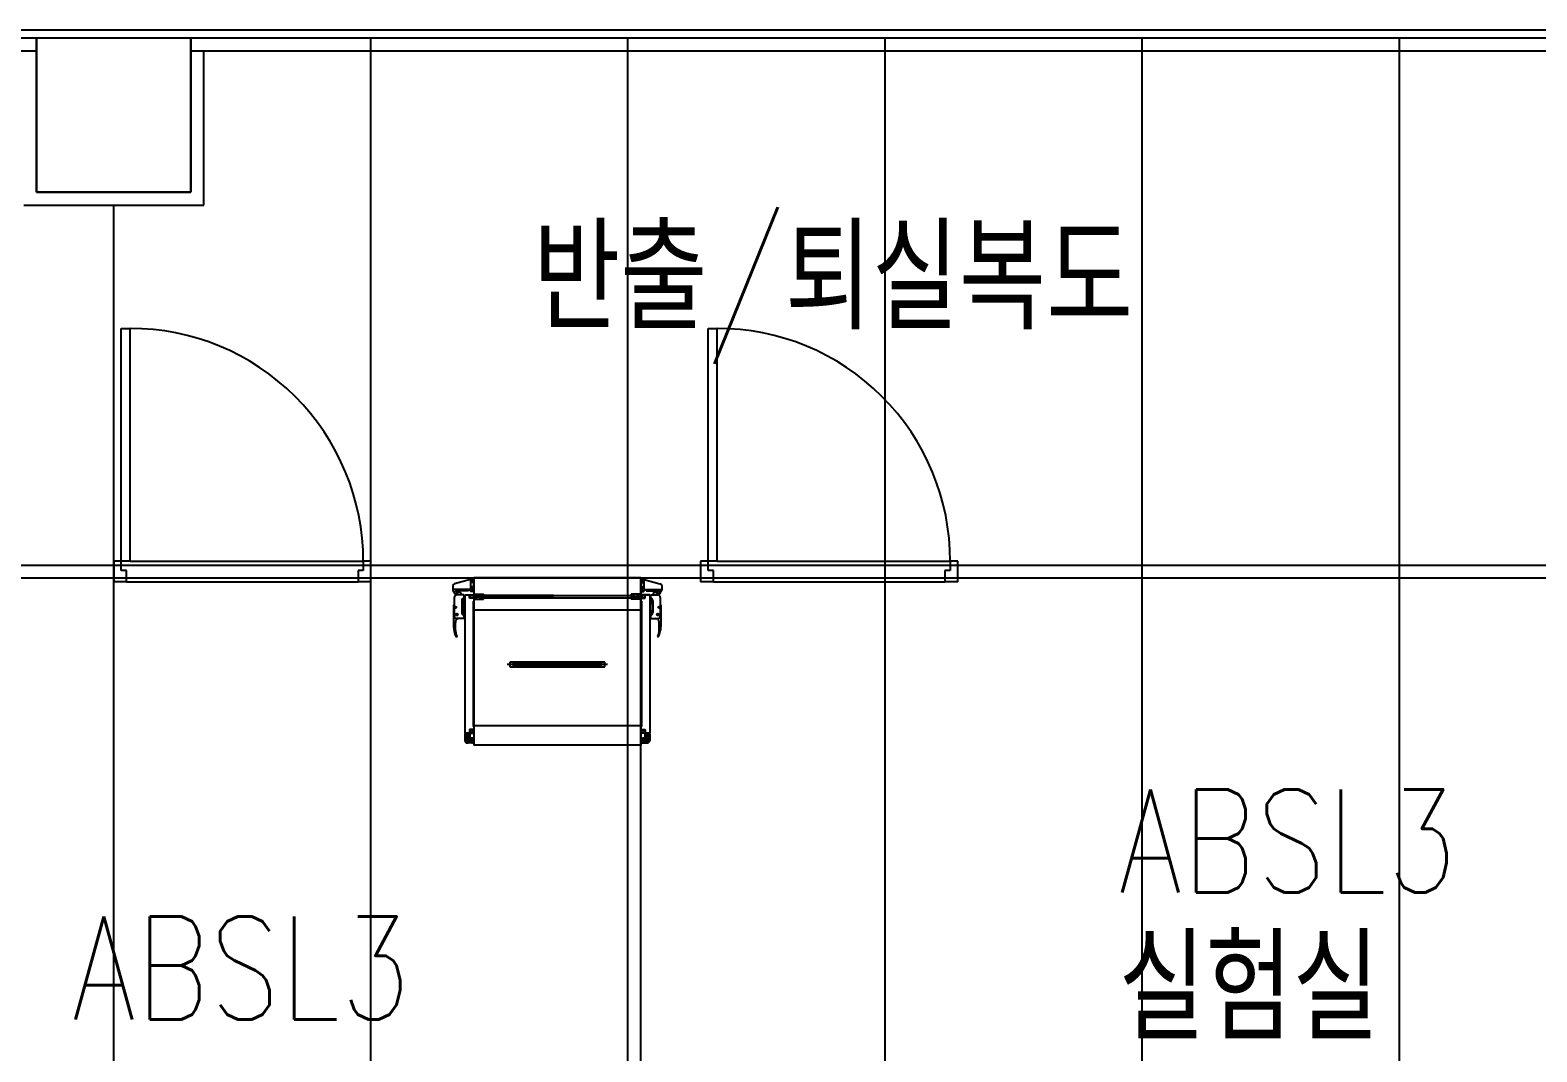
# Model space of a CAD drawing. Header units: millimetres. Extents: x 605428 to 684586, y -474155 to -416366.
# Drawn here: x 631008 to 636867, y -431451 to -427479 of the extents above; entities that cross this region are included whole.
import ezdxf

# ---------------------------------------------------------------- set-up
doc = ezdxf.new("R2010")
doc.units = ezdxf.units.MM
doc.header["$LTSCALE"] = 500
for name, color, linetype in [('ARCH', 9, 'Continuous'), ('arch-col', 9, 'Continuous'), ('TXT', 7, 'Continuous'), ('동물실', 9, 'Continuous'), ('천정', 5, 'Continuous'), ('크린판넬', 4, 'Continuous')]:
    doc.layers.add(name, color=color, linetype=linetype)
doc.styles.add('GHD', font='simple.shx', dxfattribs={"bigfont": 'whgtxt.shx'})

msp = doc.modelspace()

# ---------------------------------------------------------------- linework, layer by layer
at = {"layer": 'ARCH', "color": 9}
msp.add_line((660282.8, -427478.5), (624832.8, -427478.6), dxfattribs=at)
at = {"layer": 'arch-col', "color": 9}
msp.add_line((631032.8, -427508.5), (631632.8, -427508.5), dxfattribs=at)
msp.add_line((631032.8, -427508.5), (631632.8, -427508.5), dxfattribs=at)
at = {"layer": '동물실', "color": 9}
for p, q in [((632720.3, -429615.1), (632658.5, -429631.4)), ((632720.5, -429615.1), (632720.5, -429661.3)), ((632723.3, -429622.6), (632720.5, -429619.8)), ((632731.7, -429615.1), (632720.6, -429615.1)), ((632731.7, -429615.1), (632731.7, -429661.3)), ((632732.8, -429608.5), (632732.8, -430258.5)), ((633382.8, -429608.5), (632732.8, -429608.5)), ((633382.8, -429608.5), (633382.8, -430258.5)), ((633383.8, -429615.1), (633383.8, -429661.3)), ((633383.8, -429615.1), (633394.9, -429615.1)), ((633392.2, -429622.6), (633395, -429619.8)), ((633395, -429615.1), (633395, -429661.3)), ((633395.3, -429615.1), (633457, -429631.4)), ((632651.6, -429638.2), (632651.6, -429653.8)), ((632720.5, -429653.8), (632651.6, -429653.8)), ((632651.7, -429654.7), (632651.7, -429656.3)), ((632651.8, -429656.8), (632659.1, -429667.9)), ((632666.7, -429653.8), (632652.5, -429653.8)), ((632695, -429674.5), (632666.7, -429674.5)), ((632667.6, -429654.7), (632667.6, -429665.1)), ((632712, -429658.5), (632667.6, -429658.5)), ((632670.2, -429663.2), (632674, -429663.2)), ((632670.2, -429674.5), (632670.2, -429663.2)), ((632684.4, -429674.5), (632684.4, -429674.5)), ((632695, -429674.5), (632695, -429766.1)), ((632697.8, -429674.5), (632697.8, -430211.3)), ((632697.8, -429674.5), (632730.9, -429674.5)), ((632712, -429653.8), (632712, -429658.5)), ((632716, -429687.6), (632716, -429674.5)), ((632735.1, -429624.5), (632717.5, -429624.5)), ((632734.7, -429651.9), (632717.5, -429651.9)), ((632732.2, -429675.7), (632717.6, -429675.7)), ((632717.6, -429675.7), (632717.6, -429686.3)), ((632717.6, -429679), (632717.7, -429678.9)), ((632717.6, -429678.9), (632717.7, -429678.9)), ((632718.4, -429681.6), (632718.3, -429681.1)), ((632718.3, -429681.1), (632718.9, -429681.2)), ((632718.4, -429681.6), (632718.9, -429681.2)), ((632723.3, -429626.4), (632720.5, -429629.2)), ((632731.7, -429642.4), (632720.5, -429642.4)), ((632731.7, -429661.3), (632720.5, -429661.3)), ((632723.4, -429650), (632720.6, -429647.2)), ((632723.4, -429653.8), (632720.6, -429656.6)), ((632721.9, -429678.7), (632722.4, -429678.5)), ((632722.2, -429679.2), (632721.9, -429678.7)), ((632722.2, -429679.2), (632722.4, -429678.5)), ((632723.3, -429622.6), (632723.3, -429626.4)), ((632731.7, -429622.6), (632723.3, -429622.6)), ((632731.7, -429626.4), (632723.3, -429626.4)), ((632723.4, -429650), (632723.4, -429653.8)), ((632731.7, -429650), (632723.4, -429650)), ((632731.7, -429653.8), (632723.4, -429653.8)), ((632724.9, -429676.2), (632724.8, -429675.9)), ((632724.9, -429676.2), (632725.2, -429675.9)), ((632727.6, -429680), (632728.5, -429680.1)), ((632727.7, -429680.9), (632727.6, -429680)), ((632727.7, -429680.9), (632728.5, -429680.1)), ((632728.7, -429676.4), (632729.3, -429676.2)), ((632729, -429676.9), (632728.7, -429676.4)), ((632729, -429676.9), (632729.3, -429676.2)), ((632730.9, -429675.7), (632730.9, -429674.5)), ((632732, -429677.5), (632731.9, -429676.9)), ((632731.9, -429676.9), (632732.2, -429677)), ((632732, -429677.5), (632732.2, -429677.3)), ((632732.2, -429686.3), (632732.2, -429675.7)), ((632770.5, -429672.1), (632732.8, -429691)), ((632732.8, -429672.1), (632770.5, -429691)), ((632732.8, -429672.1), (632770.5, -429672.1)), ((632732.8, -429676.4), (632732.8, -429695.3)), ((632732.8, -429676.4), (632732.8, -429695.3)), ((632770.5, -429672.1), (632770.5, -429691)), ((632770.5, -429676.7), (633345, -429676.7)), ((633043, -429676.7), (632770.5, -429676.7)), ((633382.8, -429672.1), (633345, -429672.1)), ((633345, -429672.1), (633382.8, -429691)), ((633382.8, -429672.1), (633345, -429691)), ((633345, -429672.1), (633345, -429691)), ((633380.4, -429624.5), (633398, -429624.5)), ((633380.8, -429651.9), (633398, -429651.9)), ((633382.8, -429676.4), (633382.8, -429695.3)), ((633383.4, -429676.3), (633383.1, -429676.4)), ((633383.3, -429676.9), (633383.1, -429676.7)), ((633383.3, -429686.3), (633383.3, -429675.7)), ((633383.3, -429675.7), (633397.9, -429675.7)), ((633383.3, -429676.9), (633383.4, -429676.3)), ((633383.8, -429622.6), (633392.2, -429622.6)), ((633383.8, -429626.4), (633392.2, -429626.4)), ((633383.8, -429642.4), (633395, -429642.4)), ((633383.8, -429650), (633392.1, -429650)), ((633383.8, -429653.8), (633392.1, -429653.8)), ((633383.8, -429661.3), (633395, -429661.3)), ((633417.7, -429674.5), (633384.7, -429674.5)), ((633384.7, -429675.7), (633384.7, -429674.5)), ((633385.6, -429674.5), (633417.7, -429674.5)), ((633386.3, -429676.3), (633386, -429675.6)), ((633386.6, -429675.8), (633386, -429675.6)), ((633386.3, -429676.3), (633386.6, -429675.8)), ((633387.7, -429679.4), (633386.8, -429679.5)), ((633387.6, -429680.3), (633386.8, -429679.5)), ((633387.6, -429680.3), (633387.7, -429679.4)), ((633390.4, -429675.6), (633390.1, -429675.3)), ((633390.4, -429675.6), (633390.5, -429675.3)), ((633392.1, -429650), (633394.9, -429647.2)), ((633392.1, -429650), (633392.1, -429653.8)), ((633392.1, -429653.8), (633394.9, -429656.6)), ((633392.2, -429622.6), (633392.2, -429626.4)), ((633392.2, -429626.4), (633395, -429629.2)), ((633393.1, -429678.6), (633392.9, -429677.9)), ((633393.4, -429678.1), (633392.9, -429677.9)), ((633393.1, -429678.6), (633393.4, -429678.1)), ((633395, -429653.8), (633463.9, -429653.8)), ((633397, -429680.5), (633396.4, -429680.6)), ((633397, -429681), (633396.4, -429680.6)), ((633397, -429681), (633397, -429680.5)), ((633397.7, -429678.2), (633397.6, -429678.3)), ((633397.7, -429678.4), (633397.6, -429678.3)), ((633397.9, -429675.7), (633397.9, -429686.3)), ((633399.5, -429687.6), (633399.5, -429674.5)), ((633403.5, -429653.8), (633403.5, -429658.5)), ((633403.5, -429658.5), (633447.9, -429658.5)), ((633417.7, -429674.5), (633417.7, -430211.3)), ((633420.5, -429674.5), (633420.5, -429766.1)), ((633420.5, -429674.5), (633448.8, -429674.5)), ((633431.2, -429674.5), (633431.2, -429674.5)), ((633445.3, -429663.2), (633441.5, -429663.2)), ((633445.3, -429674.5), (633445.3, -429663.2)), ((633447.9, -429654.7), (633447.9, -429665.1)), ((633448.8, -429653.8), (633463, -429653.8)), ((633463.8, -429656.8), (633456.5, -429667.9)), ((633463.8, -429654.7), (633463.8, -429656.3)), ((633463.9, -429638.2), (633463.9, -429653.8)), ((632654.4, -429715.1), (632654.4, -429798)), ((632657.3, -429684), (632657.3, -429756.6)), ((632658.2, -429722.7), (632665.8, -429722.7)), ((632662, -429718.9), (632662, -429726.4)), ((632697.4, -429704.7), (632684.4, -429704.7)), ((632697.4, -429738.7), (632684.4, -429738.7)), ((632686.5, -429697.2), (632686.5, -429743.4)), ((632688.4, -429702.8), (632686.5, -429701)), ((632688.4, -429706.6), (632686.5, -429708.5)), ((632688.4, -429736.8), (632686.5, -429734.9)), ((632688.4, -429702.8), (632688.4, -429706.6)), ((632695, -429702.8), (632688.4, -429702.8)), ((632695, -429706.6), (632688.4, -429706.6)), ((632688.4, -429736.8), (632688.4, -429740.6)), ((632695, -429736.8), (632688.4, -429736.8)), ((632730.8, -429687.6), (632716, -429687.6)), ((632717.6, -429686.3), (632732.2, -429686.3)), ((632719.3, -429686.5), (632719.4, -429686.5)), ((632719.4, -429686.5), (632719.4, -429686.5)), ((632725.5, -429683), (632725.4, -429682.4)), ((632725.4, -429682.4), (632726, -429682.5)), ((632725.5, -429683), (632726, -429682.5)), ((632725.7, -429684.3), (632726.2, -429684.2)), ((632726, -429684.8), (632725.7, -429684.3)), ((632726, -429684.8), (632726.2, -429684.2)), ((632772.8, -429681.5), (632729.3, -429681.5)), ((632730.9, -429698.1), (632730.9, -430185.5)), ((632732.8, -429691), (632770.5, -429691)), ((633382.8, -429733.5), (632732.8, -429733.5)), ((632770.5, -429686.3), (633345, -429686.3)), ((633043, -429686.3), (632770.5, -429686.3)), ((633342.7, -429681.5), (633386.3, -429681.5)), ((633382.8, -429691), (633345, -429691)), ((633397.9, -429686.3), (633383.3, -429686.3)), ((633384.7, -429687.6), (633399.5, -429687.6)), ((633384.7, -429698.1), (633384.7, -430185.5)), ((633389.3, -429684.2), (633389.1, -429683.5)), ((633389.6, -429683.7), (633389.1, -429683.5)), ((633389.9, -429681.8), (633389.3, -429681.9)), ((633389.9, -429682.3), (633389.3, -429681.9)), ((633389.3, -429684.2), (633389.6, -429683.7)), ((633389.9, -429682.3), (633389.9, -429681.8)), ((633395.9, -429685.9), (633395.9, -429685.8)), ((633396, -429685.9), (633395.9, -429685.8)), ((633418.1, -429704.7), (633431.1, -429704.7)), ((633418.1, -429738.7), (633431.1, -429738.7)), ((633420.5, -429702.8), (633427.1, -429702.8)), ((633420.5, -429706.6), (633427.1, -429706.6)), ((633420.5, -429736.8), (633427.1, -429736.8)), ((633427.1, -429702.8), (633429, -429701)), ((633427.1, -429702.8), (633427.1, -429706.6)), ((633427.1, -429706.6), (633429, -429708.5)), ((633427.1, -429736.8), (633429, -429734.9)), ((633427.1, -429736.8), (633427.1, -429740.6)), ((633429, -429697.2), (633429, -429743.4)), ((633457.3, -429722.7), (633449.8, -429722.7)), ((633453.6, -429718.9), (633453.6, -429726.4)), ((633458.3, -429684), (633458.3, -429756.6)), ((633461.1, -429715.1), (633461.1, -429798)), ((632661, -429751), (632672.4, -429751)), ((632666.7, -429745.3), (632666.7, -429756.6)), ((632695, -429766.1), (632666.7, -429766.1)), ((632688.4, -429740.6), (632686.5, -429742.5)), ((632695, -429740.6), (632688.4, -429740.6)), ((633420.5, -429740.6), (633427.1, -429740.6)), ((633420.5, -429766.1), (633448.8, -429766.1)), ((633427.1, -429740.6), (633429, -429742.5)), ((633454.5, -429751), (633443.2, -429751)), ((633448.8, -429745.3), (633448.8, -429756.6)), ((632662.1, -429814.9), (632665.1, -429829.9)), ((632664.7, -429836.1), (632664.2, -429836)), ((632665.1, -429829.9), (632665.8, -429835.1)), ((633450.4, -429829.9), (633449.7, -429835.1)), ((633453.5, -429814.9), (633450.4, -429829.9)), ((633450.9, -429836.1), (633451.3, -429836)), ((633253.2, -429945.1), (632862.3, -429945.1)), ((633242.6, -429935.9), (632872.9, -429935.9)), ((632872.9, -429935.9), (632872.9, -429954.4)), ((632872.9, -429954.4), (633242.6, -429954.4)), ((632885.8, -429935.9), (632885.8, -429954.4)), ((633226.5, -429939.1), (632889, -429939.1)), ((632889, -429939.1), (632889, -429951.2)), ((632889, -429951.2), (633226.5, -429951.2)), ((633226.5, -429951.2), (633226.5, -429939.1)), ((633229.7, -429954.4), (633229.7, -429935.9)), ((633242.6, -429954.4), (633242.6, -429935.9)), ((632730.8, -430198.2), (632716, -430198.2)), ((632716, -430198.2), (632716, -430211.3)), ((632717.6, -430199.5), (632732.2, -430199.5)), ((632717.6, -430210.1), (632717.6, -430199.5)), ((632717.6, -430207), (632717.7, -430207.1)), ((632717.6, -430207.1), (632717.7, -430207.1)), ((632718.4, -430204.4), (632718.3, -430204.9)), ((632718.3, -430204.9), (632718.9, -430204.8)), ((632718.4, -430204.4), (632718.9, -430204.8)), ((632719.3, -430199.5), (632719.4, -430199.6)), ((632719.4, -430199.5), (632719.4, -430199.6)), ((632722.2, -430206.8), (632721.9, -430207.3)), ((632721.9, -430207.3), (632722.4, -430207.5)), ((632722.2, -430206.8), (632722.4, -430207.5)), ((632725.5, -430203.1), (632725.4, -430203.6)), ((632725.4, -430203.6), (632726, -430203.5)), ((632725.5, -430203.1), (632726, -430203.5)), ((632726, -430201.2), (632725.7, -430201.7)), ((632725.7, -430201.7), (632726.2, -430201.9)), ((632726, -430201.2), (632726.2, -430201.9)), ((632727.7, -430205.1), (632727.6, -430206)), ((632727.6, -430206), (632728.5, -430205.9)), ((632727.7, -430205.1), (632728.5, -430205.9)), ((632732, -430208.5), (632731.9, -430209.1)), ((632732, -430208.5), (632732.2, -430208.7)), ((632732.2, -430199.5), (632732.2, -430210.1)), ((633382.8, -430183.5), (632732.8, -430183.5)), ((633383.3, -430199.5), (633383.3, -430210.1)), ((633397.9, -430199.5), (633383.3, -430199.5)), ((633383.6, -430208.5), (633383.4, -430208.7)), ((633383.6, -430208.5), (633383.7, -430209.1)), ((633384.7, -430198.2), (633399.5, -430198.2)), ((633387.9, -430205.1), (633387.1, -430205.9)), ((633388, -430206), (633387.1, -430205.9)), ((633387.9, -430205.1), (633388, -430206)), ((633389.6, -430201.2), (633389.4, -430201.9)), ((633389.9, -430201.7), (633389.4, -430201.9)), ((633389.6, -430201.2), (633389.9, -430201.7)), ((633390.2, -430203.1), (633389.6, -430203.5)), ((633390.2, -430203.6), (633389.6, -430203.5)), ((633390.2, -430203.1), (633390.2, -430203.6)), ((633393.4, -430206.8), (633393.2, -430207.5)), ((633393.7, -430207.3), (633393.2, -430207.5)), ((633393.4, -430206.8), (633393.7, -430207.3)), ((633396.2, -430199.5), (633396.2, -430199.6)), ((633396.3, -430199.5), (633396.2, -430199.6)), ((633397.3, -430204.4), (633396.7, -430204.8)), ((633397.3, -430204.9), (633396.7, -430204.8)), ((633397.3, -430204.4), (633397.3, -430204.9)), ((633397.9, -430210.1), (633397.9, -430199.5)), ((633398, -430207), (633397.9, -430207.1)), ((633398, -430207.1), (633397.9, -430207.1)), ((633399.5, -430198.2), (633399.5, -430211.3)), ((632720, -430219.9), (632695.9, -430219.9)), ((632705.9, -430240.6), (632697.4, -430240.6)), ((632697.8, -430211.3), (632730.9, -430211.3)), ((632698.3, -430215.2), (632698.3, -430240.6)), ((632714.3, -430212.3), (632701.1, -430212.3)), ((632714.3, -430226.5), (632701.1, -430226.5)), ((632702.1, -430226.5), (632712.5, -430226.5)), ((632705.4, -430219.9), (632703, -430221.8)), ((632712.5, -430221.8), (632703, -430221.8)), ((632703, -430226.5), (632703, -430221.8)), ((632713.4, -430226.5), (632703, -430226.5)), ((632705.4, -430219.9), (632705.4, -430212.3)), ((632710.1, -430219.9), (632705.4, -430219.9)), ((632706.8, -430240.6), (632708.7, -430240.6)), ((632707.7, -430227.5), (632707.7, -430212.3)), ((632707.7, -430238.7), (632707.7, -430230.3)), ((632707.7, -430231.2), (632717.1, -430231.2)), ((632707.7, -430239.7), (632707.7, -430241.6)), ((632707.7, -430242.5), (632707.7, -430251)), ((632724.7, -430250.1), (632707.7, -430250.1)), ((632709.6, -430240.6), (632718.1, -430240.6)), ((632710.1, -430219.9), (632710.1, -430212.3)), ((632710.1, -430219.9), (632712.5, -430221.8)), ((632712.5, -430226.5), (632712.5, -430221.8)), ((632717.1, -430231.2), (632724.7, -430231.2)), ((632717.2, -430215.2), (632717.2, -430240.6)), ((632732.2, -430210.1), (632717.6, -430210.1)), ((632720.9, -430240.6), (632732.5, -430240.6)), ((632721.9, -430234), (632721.9, -430247.2)), ((632721.9, -430235.9), (632726.6, -430235.9)), ((632721.9, -430245.4), (632726.6, -430245.4)), ((632728.5, -430231.2), (632724.7, -430231.2)), ((632728.5, -430250.1), (632724.7, -430250.1)), ((632724.9, -430209.8), (632724.8, -430210.1)), ((632724.9, -430209.8), (632725.2, -430210.1)), ((632726.6, -430235.9), (632726.6, -430245.4)), ((632728.5, -430238.3), (632726.6, -430235.9)), ((632728.5, -430243), (632726.6, -430245.4)), ((632728.5, -430238.3), (632728.5, -430243)), ((632728.5, -430238.3), (632731.3, -430238.3)), ((632728.5, -430243), (632731.3, -430243)), ((632729, -430209.1), (632728.7, -430209.6)), ((632728.7, -430209.6), (632729.3, -430209.8)), ((632729, -430209.1), (632729.3, -430209.8)), ((632730.9, -430210.1), (632730.9, -430211.3)), ((632731.3, -430234), (632731.3, -430247.2)), ((632731.9, -430209.1), (632732.2, -430209)), ((633382.8, -430258.5), (632732.8, -430258.5)), ((633394.6, -430240.6), (633383, -430240.6)), ((633383.3, -430210.1), (633397.9, -430210.1)), ((633383.7, -430209.1), (633383.4, -430209)), ((633384.2, -430234), (633384.2, -430247.2)), ((633387, -430238.3), (633384.2, -430238.3)), ((633387, -430243), (633384.2, -430243)), ((633384.7, -430210.1), (633384.7, -430211.3)), ((633417.7, -430211.3), (633384.7, -430211.3)), ((633386.6, -430209.1), (633386.3, -430209.8)), ((633386.9, -430209.6), (633386.3, -430209.8)), ((633386.6, -430209.1), (633386.9, -430209.6)), ((633387, -430231.2), (633390.8, -430231.2)), ((633387, -430238.3), (633388.9, -430235.9)), ((633387, -430238.3), (633387, -430243)), ((633387, -430243), (633388.9, -430245.4)), ((633387, -430250.1), (633390.8, -430250.1)), ((633388.9, -430235.9), (633388.9, -430245.4)), ((633393.6, -430235.9), (633388.9, -430235.9)), ((633393.6, -430245.4), (633388.9, -430245.4)), ((633390.7, -430209.8), (633390.5, -430210.1)), ((633390.7, -430209.8), (633390.8, -430210.1)), ((633398.4, -430231.2), (633390.8, -430231.2)), ((633390.8, -430250.1), (633407.8, -430250.1)), ((633393.6, -430234), (633393.6, -430247.2)), ((633395.5, -430219.9), (633419.6, -430219.9)), ((633405.9, -430240.6), (633397.4, -430240.6)), ((633398.4, -430215.2), (633398.4, -430240.6)), ((633407.8, -430231.2), (633398.4, -430231.2)), ((633401.2, -430212.3), (633414.4, -430212.3)), ((633401.2, -430226.5), (633414.4, -430226.5)), ((633402.1, -430226.5), (633412.5, -430226.5)), ((633405.4, -430219.9), (633403.1, -430221.8)), ((633403.1, -430221.8), (633412.5, -430221.8)), ((633403.1, -430226.5), (633403.1, -430221.8)), ((633413.5, -430226.5), (633403.1, -430226.5)), ((633405.4, -430219.9), (633405.4, -430212.3)), ((633405.4, -430219.9), (633410.1, -430219.9)), ((633408.7, -430240.6), (633406.8, -430240.6)), ((633407.8, -430227.5), (633407.8, -430212.3)), ((633407.8, -430238.7), (633407.8, -430230.3)), ((633407.8, -430239.7), (633407.8, -430241.6)), ((633407.8, -430242.5), (633407.8, -430251)), ((633409.7, -430240.6), (633418.2, -430240.6)), ((633410.1, -430219.9), (633410.1, -430212.3)), ((633410.1, -430219.9), (633412.5, -430221.8)), ((633412.5, -430226.5), (633412.5, -430221.8)), ((633417.2, -430215.2), (633417.2, -430240.6))]:
    msp.add_line(p, q, dxfattribs=at)
for centre, radius in [((632662.9, -429665.1), 4.72), ((633452.6, -429665.1), 4.72), ((632662, -429722.7), 2.83), ((633453.6, -429722.7), 2.83), ((632666.7, -429751), 3.78), ((633448.8, -429751), 3.78), ((632707.7, -430240.6), 4.72), ((633407.8, -430240.6), 4.72)]:
    msp.add_circle(centre, radius, dxfattribs=at)
for centre, radius, start, end in [((632720.6, -429616), 0.944, 90, 104.80942), ((633394.9, -429616), 0.944, 75.19058, 90), ((632660.8, -429640.4), 9.44, 104.80942, 166.70904), ((632652.7, -429654.7), 0.944, 90, 180), ((632652.7, -429656.3), 0.944, 180, 213.42542), ((632662.9, -429665.1), 6.13, 174.51142, 39.71514), ((632666.7, -429684), 9.44, 90, 180), ((632666.7, -429654.7), 0.944, 0, 90), ((632674, -429674.5), 11.3, 0, 90), ((633441.5, -429674.5), 11.3, 90, 180), ((633452.6, -429665.1), 6.13, 140.28486, 5.48858), ((633448.8, -429654.7), 0.944, 90, 180), ((633448.8, -429684), 9.44, 0, 90), ((633454.7, -429640.4), 9.44, 13.29096, 75.19058), ((633462.9, -429654.7), 0.944, 0, 90), ((633462.9, -429656.3), 0.944, 326.57458, 0), ((632657.3, -429715.1), 2.83, 90, 180), ((632699.7, -429697.2), 13.2, 110.92483, 180), ((633415.8, -429697.2), 13.2, 0, 69.07517), ((633458.3, -429715.1), 2.83, 0, 90), ((632745.9, -429795.6), 91.5, 181.53104, 205.86463), ((632666.7, -429756.6), 9.44, 180, 270), ((632820.3, -429795.5), 159.4, 173.60619, 186.99451), ((632675.4, -429779.7), 13.6, 86.78882, 171.97119), ((632699.7, -429743.4), 13.2, 180, 249.07517), ((633415.8, -429743.4), 13.2, 290.92483, 0), ((633440.2, -429779.7), 13.6, 8.02881, 93.21118), ((633448.8, -429756.6), 9.44, 270, 0), ((633369.6, -429795.6), 91.5, 334.13537, 358.46896), ((633295.2, -429795.5), 159.4, 353.00549, 6.39381), ((632664.4, -429835.1), 0.944, 205.52728, 258.37627), ((632665.9, -429833.9), 2.83, 226.26689, 345.09965), ((632664.9, -429835.2), 0.944, 258.37627, 3.93352), ((632663.3, -429841.3), 9.21, 57.31251, 75.30843), ((632667.7, -429834.3), 0.944, 345.09965, 57.31251), ((633447.8, -429834.3), 0.944, 122.68749, 194.90035), ((633449.6, -429833.9), 2.83, 194.90035, 313.73311), ((633452.3, -429841.3), 9.21, 104.69157, 122.68749), ((633450.7, -429835.2), 0.944, 176.06648, 281.62373), ((633451.1, -429835.1), 0.944, 281.62373, 334.47272), ((632701.1, -430215.2), 2.83, 90, 180), ((632701.1, -430223.6), 2.83, 180, 270), ((632707.7, -430240.6), 9.44, 90, 180), ((632707.7, -430240.6), 9.44, 180, 270), ((632707.7, -430240.6), 9.44, 270, 0), ((632714.3, -430215.2), 2.83, 0, 90), ((632714.3, -430223.6), 2.83, 270, 0), ((632724.7, -430234), 2.83, 90, 180), ((632724.7, -430247.2), 2.83, 180, 270), ((632728.5, -430234), 2.83, 0, 90), ((632728.5, -430247.2), 2.83, 270, 0), ((633387, -430234), 2.83, 90, 180), ((633387, -430247.2), 2.83, 180, 270), ((633390.8, -430234), 2.83, 0, 90), ((633390.8, -430247.2), 2.83, 270, 0), ((633401.2, -430215.2), 2.83, 90, 180), ((633401.2, -430223.6), 2.83, 180, 270), ((633407.8, -430240.6), 9.44, 180, 270), ((633407.8, -430240.6), 9.44, 0, 90), ((633407.8, -430240.6), 9.44, 270, 0), ((633414.4, -430215.2), 2.83, 0, 90), ((633414.4, -430223.6), 2.83, 270, 0)]:
    msp.add_arc(centre, radius, start, end, dxfattribs=at)
at = {"layer": '천정', "linetype": 'Continuous'}
for p, q in [((632332.8, -434958.5), (632332.8, -427508.5)), ((633332.8, -434958.5), (633332.8, -427508.5)), ((634332.8, -434958.5), (634332.8, -427508.5)), ((635332.8, -434958.5), (635332.8, -427508.5)), ((636332.8, -434958.5), (636332.8, -427508.5)), ((631332.8, -434958.5), (631332.8, -428158.5))]:
    msp.add_line(p, q, dxfattribs=at)
at = {"layer": '크린판넬', "color": 9, "linetype": 'Continuous'}
for p, q in [((624832.8, -427508.5), (631032.8, -427508.5)), ((631032.8, -427508.5), (631032.8, -428108.5)), ((631032.8, -428108.5), (631032.8, -427508.5)), ((631032.8, -428108.5), (631032.8, -427508.5)), ((631632.8, -427508.5), (640932.8, -427508.5)), ((631632.8, -428108.5), (631632.8, -427508.5)), ((631632.8, -427508.5), (631632.8, -428108.5)), ((631632.8, -427508.5), (631632.8, -428108.5)), ((624832.8, -427558.5), (631032.8, -427558.5)), ((631632.8, -427558.5), (640932.8, -427558.5)), ((631682.8, -428158.5), (631682.8, -427558.5)), ((631032.8, -428108.5), (631632.8, -428108.5)), ((631632.8, -428108.5), (631032.8, -428108.5)), ((631632.8, -428108.5), (631032.8, -428108.5)), ((630982.8, -428158.5), (631682.8, -428158.5)), ((631362.1, -429543.5), (631362.1, -428638.2)), ((631362.1, -428638.2), (631397.4, -428638.2)), ((631397.4, -429543.5), (631397.4, -428638.2)), ((633644.5, -429543.5), (633644.5, -428638.2)), ((633644.5, -428638.2), (633679.8, -428638.2)), ((633679.8, -429543.5), (633679.8, -428638.2)), ((630482.8, -429558.5), (643332.8, -429558.5)), ((631362.1, -429543.5), (631332.8, -429543.5)), ((631332.8, -429543.5), (631332.8, -429623.5)), ((631332.8, -429558.5), (631332.8, -429608.5)), ((631332.8, -429558.5), (631332.8, -429608.5)), ((631362.1, -429579.3), (631362.1, -429543.5)), ((631397.4, -429543.5), (631362.1, -429543.5)), ((631397.4, -429543.5), (632303.4, -429543.5)), ((632303.4, -429543.5), (632303.4, -429579.3)), ((632332.8, -429543.5), (632303.4, -429543.5)), ((632332.8, -429623.5), (632332.8, -429543.5)), ((632332.8, -429608.5), (632332.8, -429558.5)), ((633644.5, -429543.5), (633615.1, -429543.5)), ((633615.1, -429543.5), (633615.1, -429623.5)), ((633615.1, -429558.5), (633615.1, -429608.5)), ((633615.1, -429558.5), (633615.1, -429608.5)), ((633644.5, -429579.3), (633644.5, -429543.5)), ((633679.8, -429543.5), (633644.5, -429543.5)), ((633679.8, -429543.5), (634585.8, -429543.5)), ((634585.8, -429543.5), (634585.8, -429579.3)), ((634615.1, -429543.5), (634585.8, -429543.5)), ((634615.1, -429623.5), (634615.1, -429543.5)), ((634615.1, -429608.5), (634615.1, -429558.5)), ((624882.8, -429608.5), (643332.8, -429608.5)), ((631382.6, -429579.3), (631362.1, -429579.3)), ((631382.6, -429623.5), (631382.6, -429579.3)), ((632282.9, -429579.3), (632282.9, -429623.5)), ((632303.4, -429579.3), (632282.9, -429579.3)), ((632303.4, -429579.3), (632282.9, -429579.3)), ((633332.8, -433208.5), (633332.8, -429608.5)), ((633382.8, -433208.5), (633382.8, -429608.5)), ((633665, -429579.3), (633644.5, -429579.3)), ((633665, -429623.5), (633665, -429579.3)), ((634565.3, -429579.3), (634565.3, -429623.5)), ((634585.8, -429579.3), (634565.3, -429579.3)), ((634585.8, -429579.3), (634565.3, -429579.3)), ((631382.6, -429623.5), (631332.8, -429623.5)), ((631382.6, -429623.5), (632282.9, -429623.5)), ((632332.8, -429623.5), (632282.9, -429623.5)), ((633665, -429623.5), (633615.1, -429623.5)), ((633665, -429623.5), (634565.3, -429623.5)), ((634615.1, -429623.5), (634565.3, -429623.5))]:
    msp.add_line(p, q, dxfattribs=at)
for centre in [(631398.7, -429542.9), (633681.1, -429542.9)]:
    msp.add_arc(centre, 904.7, 359.96385, 90.08492, dxfattribs=at)

# ---------------------------------------------------------------- texts
at = {"layer": 'TXT', "color": 9, "style": 'GHD', "width": 0.8}
for s, p in [('반출/퇴실복도', (632964.4, -428642.7)), ('ABSL3', (635240.7, -430830.9)), ('ABSL3', (631171.1, -431325)), ('실험실', (635240.7, -431404.6))]:
    msp.add_text(s, height=400, dxfattribs=at).set_placement(p)

doc.saveas('drawing.dxf')
